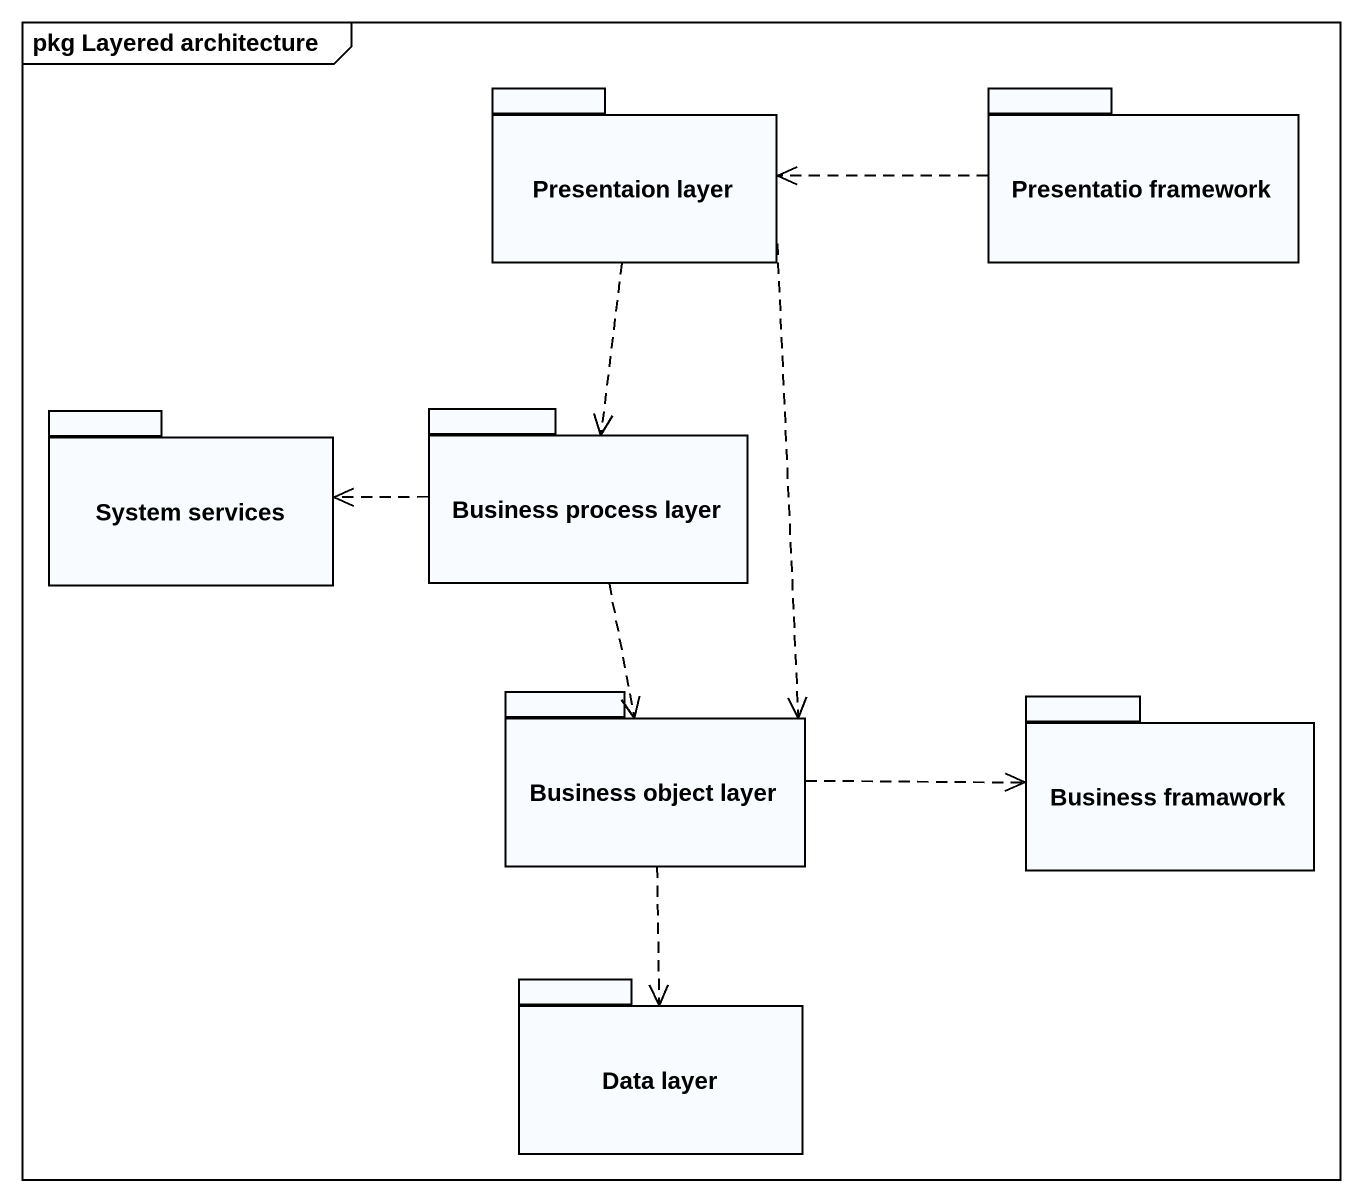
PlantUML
@startuml
mainframe pkg Layered architecture
package "Presentaion layer" as Presentaion_layer {
}
package "Presentatio framework" as Presentatio_framework {
}
package "System services" as System_services {
}
package "Business process layer" as Business_process_layer {
}
package "Business object layer" as Business_object_layer {
}
package "Business framawork" as Business_framawork {
}
package "Data layer" as Data_layer {
}
Presentaion_layer ..> Business_process_layer
Presentaion_layer ..> Business_object_layer
Presentatio_framework .left.> Presentaion_layer
Business_process_layer .left.> System_services
Business_process_layer ..> Business_object_layer
Business_object_layer .right.> Business_framawork
Business_object_layer ..> Data_layer
@enduml
